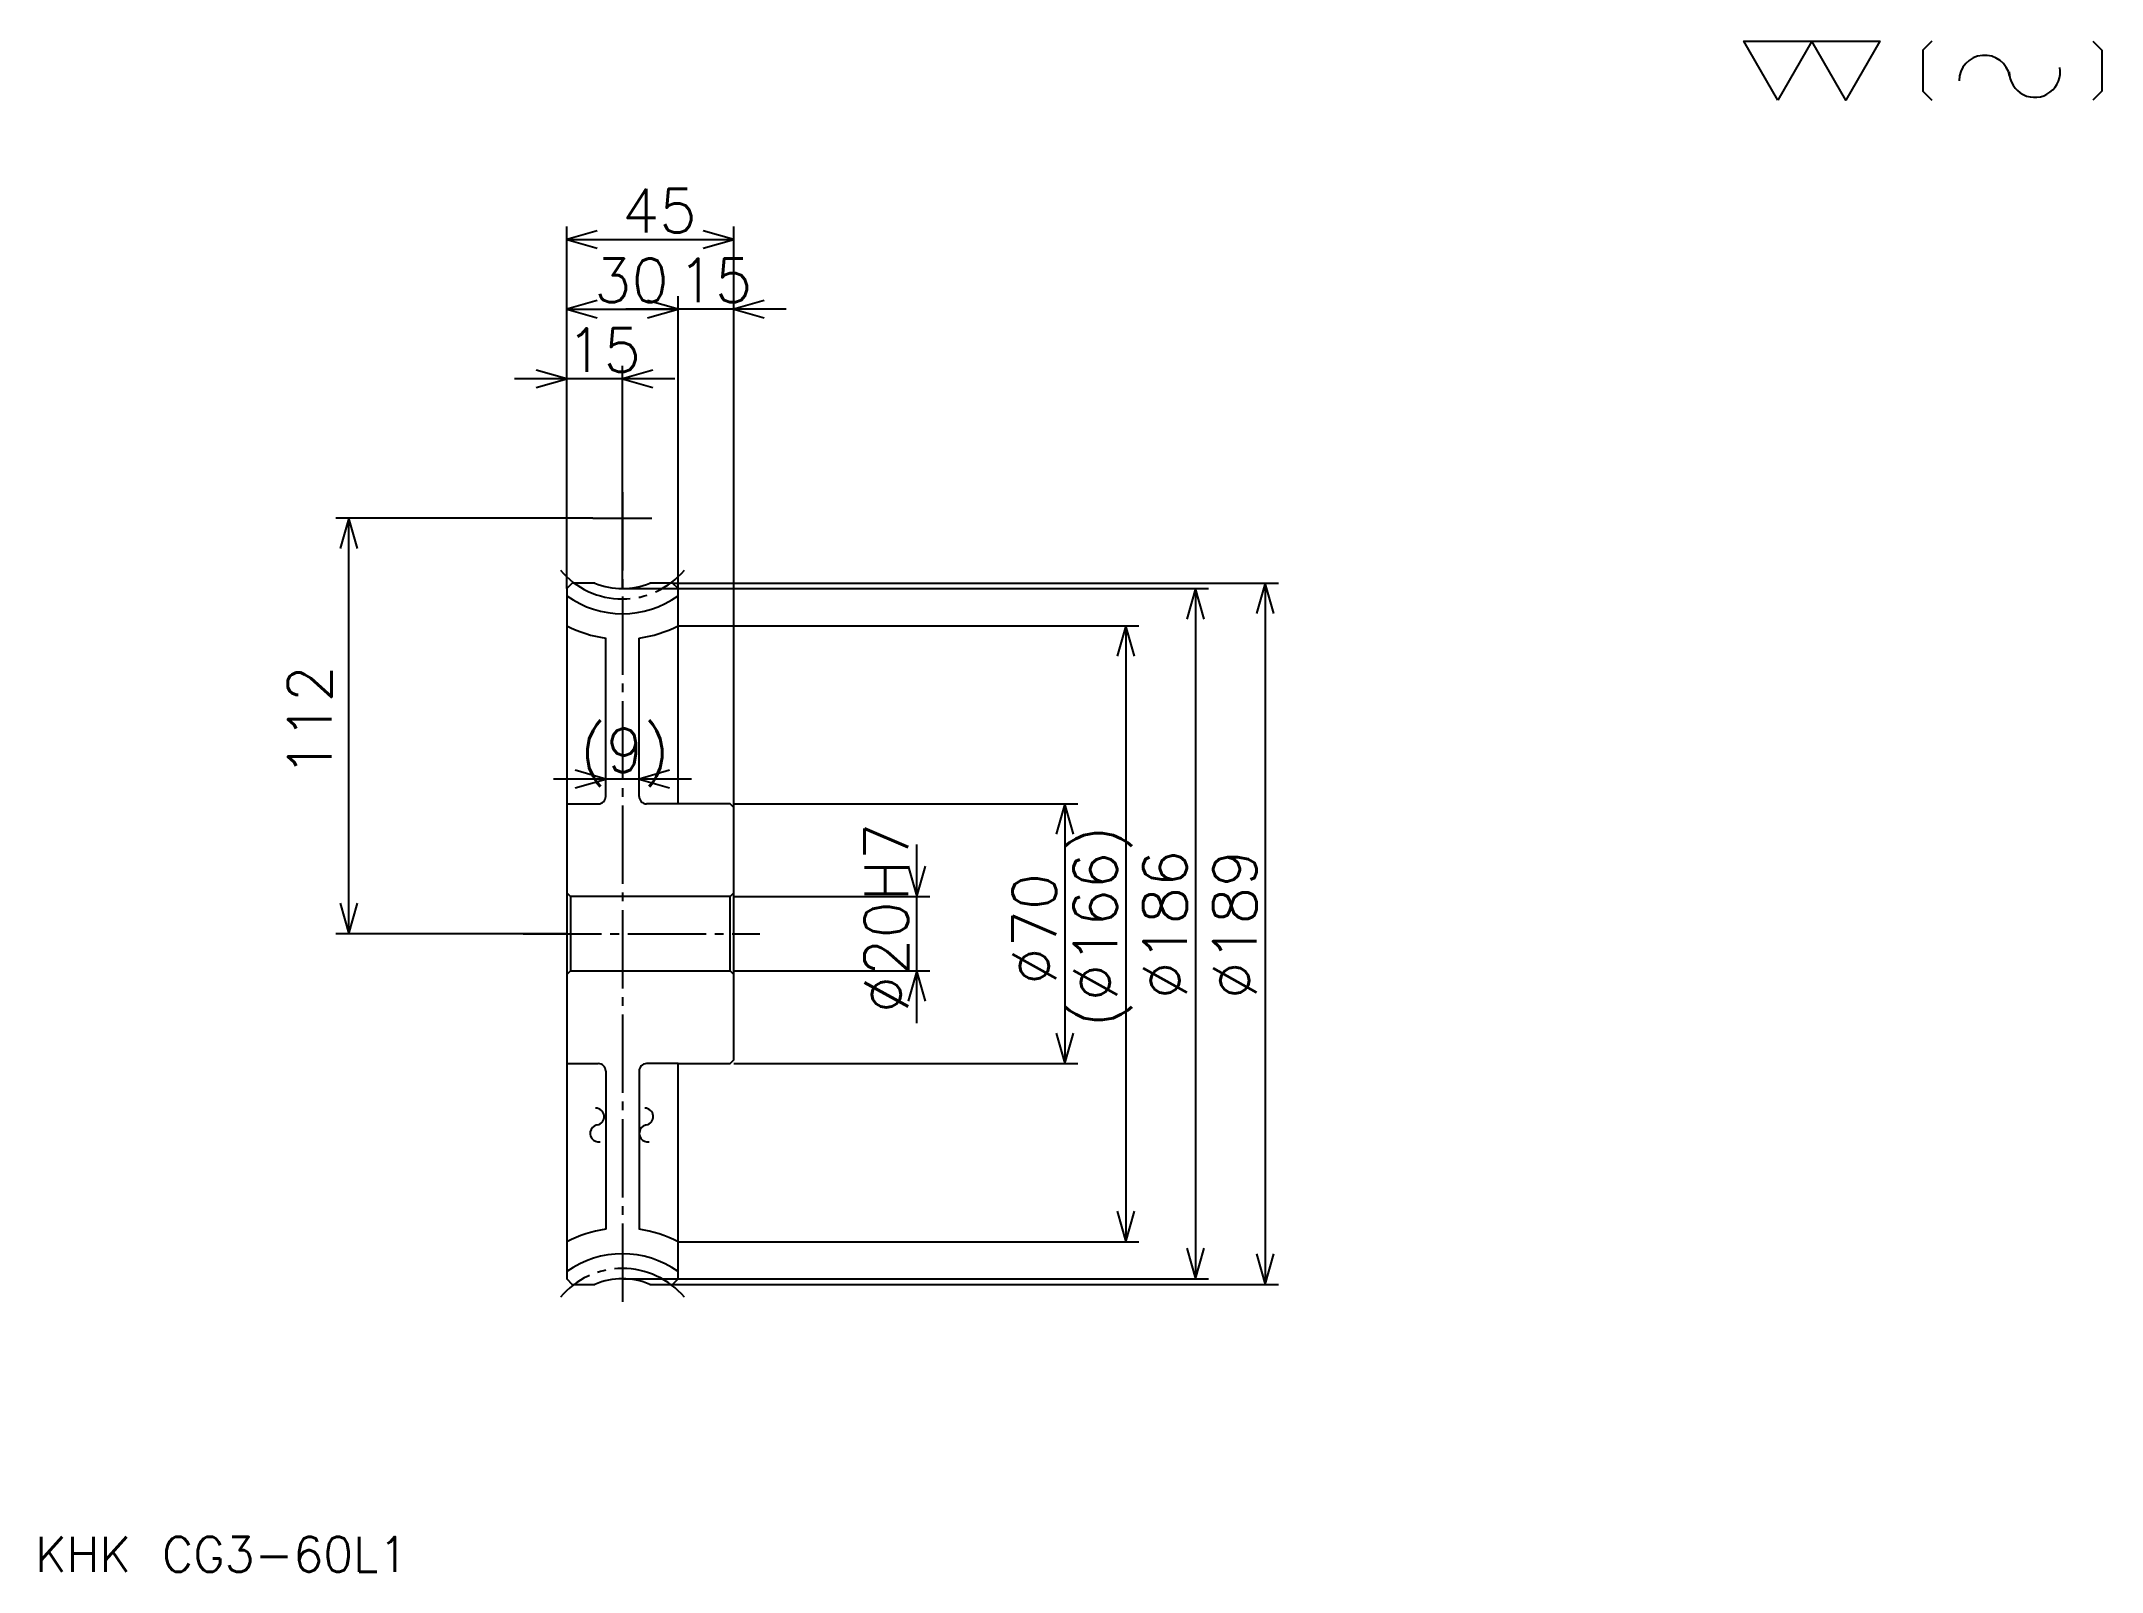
# Model space of a CAD drawing. Extents: x 25 to 580, y 26 to 438.
import ezdxf

# ---------------------------------------------------------------- set-up
doc = ezdxf.new("R2010")
doc.units = 0
doc.linetypes.add('DASHDOT', pattern=[28.163266, 21.122449, -2.346939, 2.346939, -2.346939])
doc.layers.get('0').update_dxf_attribs({"linetype": 'CONTINUOUS'})
doc.layers.add('DASHDOT', color=6, linetype='DASHDOT')
doc.styles.add('KANJI', font='TXT', dxfattribs={"bigfont": 'BIGFONT'})

msp = doc.modelspace()

# ---------------------------------------------------------------- linework, layer by layer
at = {"color": 5}
for p, q in [((166.632645, 292.280609), (166.632645, 388.403046)), ((166.632645, 384.882629), (211.632645, 384.882629)), ((211.632645, 292.280609), (211.632645, 388.403046)), ((196.632645, 292.280609), (196.632645, 369.627563)), ((166.632645, 366.107147), (196.632645, 366.107147)), ((225.714279, 366.107147), (182.55101, 366.107147)), ((166.632645, 292.280609), (166.632645, 350.852051)), ((181.632645, 309.780609), (181.632645, 350.852051)), ((195.714279, 347.331635), (152.55101, 347.331635)), ((173.673462, 309.780609), (104.438766, 309.780609)), ((107.959175, 197.780609), (107.959175, 309.780609)), ((181.632645, 290.780609), (181.632645, 309.780609)), ((166.632645, 290.780609), (166.632645, 292.280609)), ((181.632645, 290.780609), (211.632645, 290.780609)), ((195.132645, 292.280609), (211.632645, 292.280609)), ((196.632645, 290.780609), (196.632645, 292.280609)), ((211.632645, 292.280609), (358.316315, 292.280609)), ((211.632645, 231.780609), (211.632645, 292.280609)), ((211.632645, 290.780609), (339.540802, 290.780609)), ((336.020386, 290.780609), (336.020386, 104.780609)), ((354.795898, 292.280609), (354.795898, 103.280609)), ((196.632645, 280.780609), (211.632645, 280.780609)), ((211.632645, 280.780609), (320.765289, 280.780609)), ((317.244873, 280.780609), (317.244873, 114.780609)), ((200.214279, 239.474487), (163.05101, 239.474487)), ((211.632645, 232.780609), (304.336731, 232.780609)), ((300.816315, 232.780609), (300.816315, 162.780609)), ((260.918365, 173.698975), (260.918365, 221.862244)), ((211.632645, 207.780609), (264.438782, 207.780609)), ((166.632645, 197.780609), (104.438766, 197.780609)), ((211.632645, 187.780609), (264.438782, 187.780609)), ((211.632645, 162.780609), (304.336731, 162.780609)), ((196.632645, 114.780609), (211.632645, 114.780609)), ((211.632645, 114.780609), (320.765289, 114.780609)), ((181.632645, 104.780609), (211.632645, 104.780609)), ((195.132645, 103.280609), (211.632645, 103.280609)), ((211.632645, 104.780609), (339.540802, 104.780609)), ((211.632645, 103.280609), (358.316315, 103.280609))]:
    msp.add_line(p, q, dxfattribs=at)
at = {"color": 4}
for p, q in [((177.132645, 234.780609), (177.132645, 277.4422)), ((186.132645, 234.780609), (186.132645, 277.4422)), ((196.632645, 232.780609), (188.132645, 232.780609)), ((211.632645, 208.780609), (210.632645, 207.780609)), ((166.632645, 186.780609), (167.632645, 187.780609)), ((211.632645, 186.780609), (210.632645, 187.780609)), ((196.632645, 162.780609), (188.132645, 162.780609)), ((177.132645, 160.780609), (177.132645, 118.119019)), ((186.132645, 160.780609), (186.132645, 118.119019))]:
    msp.add_line(p, q, dxfattribs=at)
at = {"color": 7}
for points in [[(492.857147, 422.448975), (483.704071, 438.31427), (520.316345, 438.31427), (511.163269, 422.448975), (502.010223, 438.31427), (492.857147, 422.448975)], [(534.351013, 438.31427), (531.910217, 435.873474), (531.910217, 424.889801), (534.351013, 422.448975)], [(577.675537, 438.31427), (580.116333, 435.873474), (580.116333, 424.889801), (577.675537, 422.448975)]]:
    msp.add_lwpolyline(points, dxfattribs=at)
at = {"color": 5}
for points in [[(174.846924, 387.229584), (166.632645, 384.882629), (174.846924, 382.535706)], [(203.418365, 382.535706), (211.632645, 384.882629), (203.418365, 387.229584)], [(174.846924, 368.454102), (166.632645, 366.107147), (174.846924, 363.760193)], [(188.418365, 363.760193), (196.632645, 366.107147), (188.418365, 368.454102)], [(188.418365, 363.760193), (196.632645, 366.107147), (188.418365, 368.454102)], [(219.846924, 368.454102), (211.632645, 366.107147), (219.846924, 363.760193)], [(158.418365, 344.98468), (166.632645, 347.331635), (158.418365, 349.678589)], [(189.846924, 349.678589), (181.632645, 347.331635), (189.846924, 344.98468)], [(110.306114, 301.566315), (107.959175, 309.780609), (105.612236, 301.566315)], [(338.36734, 282.566315), (336.020386, 290.780609), (333.673462, 282.566315)], [(357.142853, 284.066315), (354.795898, 292.280609), (352.448975, 284.066315)], [(319.591827, 272.566315), (317.244873, 280.780609), (314.897949, 272.566315)], [(168.918365, 237.127548), (177.132645, 239.474487), (168.918365, 241.821426)], [(194.346924, 241.821426), (186.132645, 239.474487), (194.346924, 237.127548)], [(303.163269, 224.566315), (300.816315, 232.780609), (298.46936, 224.566315)], [(258.571411, 215.994904), (260.918365, 207.780609), (263.265289, 215.994904)], [(105.612236, 205.994888), (107.959175, 197.780609), (110.306114, 205.994888)], [(263.265289, 179.566315), (260.918365, 187.780609), (258.571411, 179.566315)], [(298.46936, 170.994904), (300.816315, 162.780609), (303.163269, 170.994904)], [(314.897949, 122.994896), (317.244873, 114.780609), (319.591827, 122.994896)], [(333.673462, 112.994896), (336.020386, 104.780609), (338.36734, 112.994896)], [(352.448975, 111.494896), (354.795898, 103.280609), (357.142853, 111.494896)]]:
    msp.add_lwpolyline(points, dxfattribs=at)
at = {"color": 4}
for points in [[(174.233322, 292.280609), (168.132645, 292.280609), (166.632645, 290.780609), (166.632645, 186.780609)], [(189.031967, 103.280609), (195.132645, 103.280609), (196.632645, 104.780609), (196.632645, 162.780609), (210.632645, 162.780609), (211.632645, 163.780609), (211.632645, 231.780609), (210.632645, 232.780609), (196.632645, 232.780609), (196.632645, 290.780609), (195.132645, 292.280609), (189.031967, 292.280609)], [(166.632645, 232.780609), (175.132645, 232.780609)], [(166.632645, 208.780609), (167.632645, 207.780609), (167.632645, 187.780609), (210.632645, 187.780609), (210.632645, 207.780609), (167.632645, 207.780609)], [(166.632645, 186.780609), (166.632645, 104.780609), (168.132645, 103.280609), (174.233322, 103.280609)], [(166.632645, 162.780609), (175.132645, 162.780609)]]:
    msp.add_lwpolyline(points, dxfattribs=at)
at = {"color": 7}
for centre, radius, start, end in [((548.538269, 427.664062), 6.864796, 10, 180), ((562.059265, 430.048187), 6.864796, 180, 10), ((174.423553, 148.49234), 2.288265, 280, 90), ((187.648041, 148.49234), 2.288265, 280, 90), ((175.218262, 143.985336), 2.288265, 90, 280), ((188.442749, 143.985336), 2.288265, 90, 280)]:
    msp.add_arc(centre, radius, start, end, dxfattribs=at)
at = {"color": 4}
for centre, radius, start, end in [((181.632645, 309.780609), 25.75, 234.37171164, 305.62828836), ((181.632645, 309.780609), 19, 247.08045793, 292.91954207), ((181.632645, 309.780609), 32.65, 242.65012355, 262.07796856), ((181.632645, 309.780609), 32.65, 277.92203144, 297.34987645), ((175.132645, 234.780609), 2, 270, 0), ((188.132645, 234.780609), 2, 180, 270), ((188.132645, 234.780609), 2, 180, 270), ((175.132645, 160.780609), 2, 0, 90), ((188.132645, 160.780609), 2, 90, 180), ((188.132645, 160.780609), 2, 90, 180), ((181.632645, 85.780609), 32.65, 97.92203144, 117.34987645), ((181.632645, 85.780609), 32.65, 62.65012355, 82.07796856), ((181.632645, 85.780609), 25.75, 54.37171164, 125.62828836), ((181.632645, 85.780609), 19, 67.08045793, 112.91954207)]:
    msp.add_arc(centre, radius, start, end, dxfattribs=at)
at = {"layer": 'DASHDOT', "color": 7}
for p, q in [((181.632645, 316.821411), (181.632645, 96.239792)), ((173.673462, 309.780609), (189.591827, 309.780609)), ((154.897949, 197.780609), (218.673462, 197.780609))]:
    msp.add_line(p, q, dxfattribs=at)
for centre, start, end in [((181.632645, 309.780609), 219.99999648, 320.00000352), ((181.632645, 85.780609), 39.99999648, 140.00000352)]:
    msp.add_arc(centre, 21.79, start, end, dxfattribs=at)

# ---------------------------------------------------------------- texts
at = {"color": 7, "style": 'KANJI'}
for s, height, p in [('45', 11.734694, (181.505096, 386.760193)), ('30', 11.734694, (174.005096, 367.98468)), ('15', 11.734694, (196.505096, 367.98468)), ('15', 11.734694, (166.505096, 349.209167)), ('(9)', 11.734694, (170.191315, 241.352036)), ('KHK CG3-60L1', 9.387755, (23.469387, 25.816326))]:
    msp.add_text(s, height=height, dxfattribs=at).set_placement(p)
for s, p in [('112', (103.265297, 239.99234)), ('%%c20H7', (258.571411, 176.364792)), ('(%%c166)', (314.897949, 172.551025)), ('%%c186', (333.673462, 180.178558)), ('%%c189', (352.448975, 180.178558)), ('%%c70', (298.46936, 183.99234))]:
    msp.add_text(s, height=11.734694, rotation=90, dxfattribs=at).set_placement(p)

doc.saveas('drawing.dxf')
